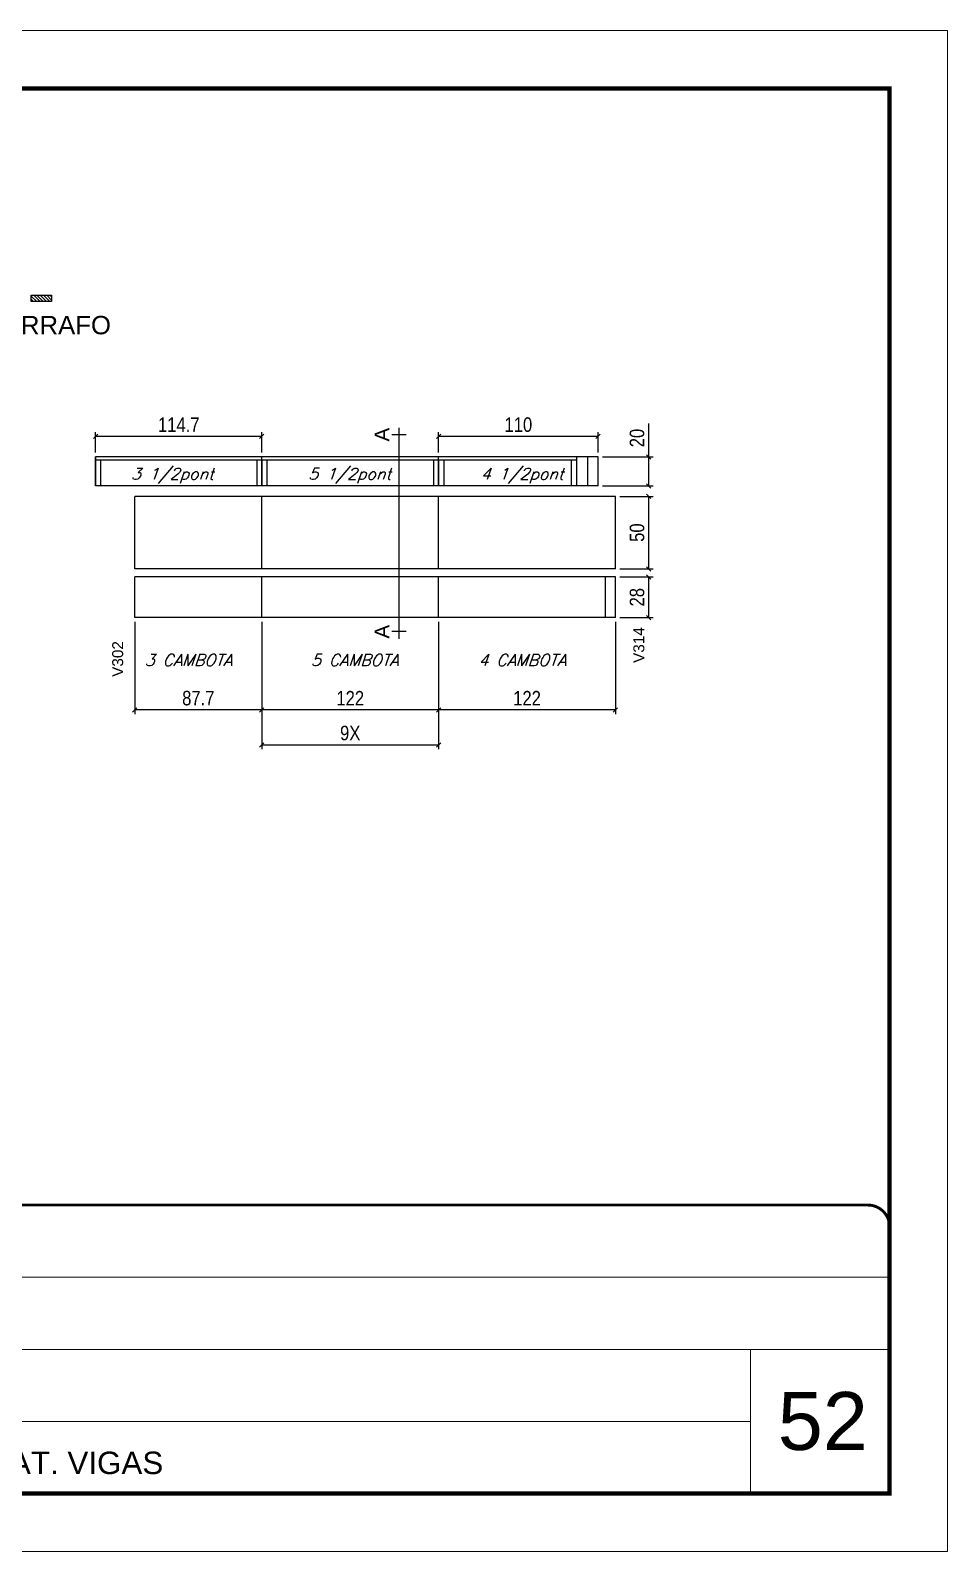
# Model space of a CAD drawing. Extents: x -3394 to 16474, y -5031 to 14397.
# Drawn here: x 9879 to 10512, y -436 to 614 of the extents above; entities that cross this region are included whole.
import ezdxf
from ezdxf.enums import TextEntityAlignment as Align

# ---------------------------------------------------------------- set-up
doc = ezdxf.new("R2010")
doc.units = 0
doc.linetypes.add('CONTINUO', pattern=[0])
doc.linetypes.add('DASHED', pattern=[0.75, 0.5, -0.25])
doc.layers.get('0').update_dxf_attribs({"linetype": 'CONTINUOUS'})
doc.layers.get('Defpoints').update_dxf_attribs({"linetype": 'CONTINUOUS'})
for name, color, linetype, lineweight in [('CARIMBO', 255, 'CONTINUOUS', 9), ('Folhas', 255, 'CONTINUOUS', 9), ('SARRAFO DE PRESSAO', 251, 'DASHED', 9), ('Texto Seção', 7, 'CONTINUOUS', 15)]:
    doc.layers.add(name, color=color, linetype=linetype, lineweight=lineweight)
for name, color, linetype in [('COTA', 241, 'CONTINUOUS'), ('detalhes', 4, 'CONTINUOUS'), ('NOMENCLATURA', 7, 'CONTINUOUS'), ('Painéis', 200, 'CONTINUOUS'), ('SARR_2.2x7', 40, 'CONTINUOUS'), ('SARR_3.5x7', 81, 'CONTINUOUS'), ('texto', 7, 'CONTINUOUS')]:
    doc.layers.add(name, color=color, linetype=linetype)
doc.styles.add('ARIAL', font='arial.ttf')
doc.styles.add('COTA TECNICA', font='techl___.ttf', dxfattribs={"height": 10})
doc.styles.add('ROMANS', font='romans.shx')
doc.dimstyles.new('PAINEL', dxfattribs={"dimtxt": 10, "dimasz": 3, "dimexe": 3, "dimexo": 3, "dimgap": 3, "dimtad": 1, "dimdec": 1, "dimzin": 12, "dimdsep": 46, "dimtxsty": 'COTA TECNICA', "dimblk1": 'OBLIQUE', "dimblk2": 'OBLIQUE', "dimsah": 1, "dimcen": 0.9, "dimclrd": 4, "dimclre": 4, "dimclrt": 240, "dimadec": 1, "dimazin": 3, "dimtfac": 1, "dimtdec": 1, "dimtmove": 0, "dimatfit": 3, "dimfxl": 1, "dimtolj": 1, "dimtzin": 12, "dimarcsym": 0})

# ---------------------------------------------------------------- blocks, each defined once
blk = doc.blocks.new('9999999999')
at = {"color": 30, "linetype": 'CONTINUO'}
for p, q in [((98564.6, 34379.6), (99584, 34379.6)), ((98564.6, 34329.8), (99488, 34329.8)), ((99584, 34329.8), (99488, 34329.8)), ((99488, 34329.8), (99488, 34230.2)), ((98564.6, 34280), (99488, 34280))]:
    blk.add_line(p, q, dxfattribs=at)
at = {"color": 30, "linetype": 'CONTINUO', "const_width": 2}
blk.add_lwpolyline([(99584, 34230.2), (99584, 34414.4, 0.414214), (99569, 34429.4), (98229, 34429.4, 0.414214), (98214, 34414.4), (98214, 34245.2, 0.414214), (98229, 34230.2), (99584, 34230.2)], format="xyb", dxfattribs=at)
at = {"layer": 'Folhas'}
blk.add_lwpolyline([(98139, 34190.2), (99624, 34190.2), (99624, 35240.2), (98139, 35240.2)], close=True, dxfattribs=at)
at = {"layer": 'Folhas', "color": 30, "const_width": 3}
blk.add_lwpolyline([(98214, 34230.2), (99584, 34230.2), (99584, 35200.2), (98214, 35200.2)], close=True, dxfattribs=at)
at = {"color": 7, "linetype": 'Continuous', "ltscale": 5, "style": 'ARIAL'}
blk.add_text('PAINÉIS DE LAT. VIGAS', height=15.483, dxfattribs=at).set_placement((98837.7, 34243.7))
blk = doc.blocks.new('_Oblique')
at = {"color": 0, "linetype": 'ByBlock', "lineweight": -2}
blk.add_line((-0.5, -0.5), (0.5, 0.5), dxfattribs=at)
blk = doc.blocks.new('*D1697')
at = {"layer": 'COTA', "color": 4, "lineweight": -2, "transparency": 16777216}
for p, q in [((9924.4, 322.2), (9924.4, 336.4)), ((10039.1, 322.2), (10039.1, 336.4)), ((10039.1, 333.4), (9924.4, 333.4))]:
    blk.add_line(p, q, dxfattribs=at)
at = {"layer": 'Defpoints', "color": 0, "transparency": 16777216}
for p in [(9924.4, 333.4), (9924.4, 319.2), (10039.1, 319.2)]:
    blk.add_point(p, dxfattribs=at)
at = {"layer": 'COTA', "color": 4, "lineweight": -2, "transparency": 16777216, "xscale": 3, "yscale": 3, "zscale": 3, "rotation": 180}
blk.add_blockref('_Oblique', (9924.4, 333.4), dxfattribs=at)
at = {"layer": 'COTA', "color": 4, "lineweight": -2, "transparency": 16777216, "xscale": 3, "yscale": 3, "zscale": 3}
blk.add_blockref('_Oblique', (10039.1, 333.4), dxfattribs=at)
at = {"layer": 'COTA', "color": 240, "transparency": 16777216, "insert": (9981.8, 341.5), "char_height": 10, "attachment_point": 5, "style": 'COTA TECNICA'}
blk.add_mtext('\\A1;114.7', dxfattribs=at)
blk = doc.blocks.new('*D1698')
at = {"layer": 'COTA', "color": 4, "linetype": 'ByBlock', "lineweight": -2, "transparency": 16777216}
for p, q in [((10161.1, 205.4), (10161.1, 141.6)), ((10283.1, 205.4), (10283.1, 141.6)), ((10283.1, 144.6), (10161.1, 144.6))]:
    blk.add_line(p, q, dxfattribs=at)
at = {"layer": 'Defpoints', "color": 0, "linetype": 'ByBlock', "transparency": 16777216}
for p in [(10161.1, 208.4), (10283.1, 208.4), (10161.1, 144.6)]:
    blk.add_point(p, dxfattribs=at)
at = {"layer": 'COTA', "color": 4, "linetype": 'ByBlock', "lineweight": -2, "transparency": 16777216, "xscale": 3, "yscale": 3, "zscale": 3, "rotation": 180}
blk.add_blockref('_Oblique', (10161.1, 144.6), dxfattribs=at)
at = {"layer": 'COTA', "color": 4, "linetype": 'ByBlock', "lineweight": -2, "transparency": 16777216, "xscale": 3, "yscale": 3, "zscale": 3}
blk.add_blockref('_Oblique', (10283.1, 144.6), dxfattribs=at)
at = {"layer": 'COTA', "color": 240, "linetype": 'ByBlock', "transparency": 16777216, "insert": (10222.1, 152.7), "char_height": 10, "attachment_point": 5, "style": 'COTA TECNICA'}
blk.add_mtext('\\A1;122', dxfattribs=at)
blk = doc.blocks.new('*D1699')
at = {"layer": 'COTA', "color": 4, "lineweight": -2, "transparency": 16777216}
for p, q in [((10039.1, 205.4), (10039.1, 141.6)), ((10161.1, 205.4), (10161.1, 141.6)), ((10161.1, 144.6), (10039.1, 144.6))]:
    blk.add_line(p, q, dxfattribs=at)
at = {"layer": 'Defpoints', "color": 0, "transparency": 16777216}
for p in [(10039.1, 208.4), (10161.1, 208.4), (10039.1, 144.6)]:
    blk.add_point(p, dxfattribs=at)
at = {"layer": 'COTA', "color": 4, "lineweight": -2, "transparency": 16777216, "xscale": 3, "yscale": 3, "zscale": 3, "rotation": 180}
blk.add_blockref('_Oblique', (10039.1, 144.6), dxfattribs=at)
at = {"layer": 'COTA', "color": 4, "lineweight": -2, "transparency": 16777216, "xscale": 3, "yscale": 3, "zscale": 3}
blk.add_blockref('_Oblique', (10161.1, 144.6), dxfattribs=at)
at = {"layer": 'COTA', "color": 240, "transparency": 16777216, "insert": (10100.1, 152.7), "char_height": 10, "attachment_point": 5, "style": 'COTA TECNICA'}
blk.add_mtext('\\A1;122', dxfattribs=at)
blk = doc.blocks.new('*D1700')
at = {"layer": 'COTA', "color": 4, "lineweight": -2, "transparency": 16777216}
for p, q in [((9951.4, 205.4), (9951.4, 141.6)), ((10039.1, 205.4), (10039.1, 141.6)), ((10039.1, 144.6), (9951.4, 144.6))]:
    blk.add_line(p, q, dxfattribs=at)
at = {"layer": 'Defpoints', "color": 0, "transparency": 16777216}
for p in [(9951.4, 208.4), (10039.1, 208.4), (9951.4, 144.6)]:
    blk.add_point(p, dxfattribs=at)
at = {"layer": 'COTA', "color": 4, "lineweight": -2, "transparency": 16777216, "xscale": 3, "yscale": 3, "zscale": 3, "rotation": 180}
blk.add_blockref('_Oblique', (9951.4, 144.6), dxfattribs=at)
at = {"layer": 'COTA', "color": 4, "lineweight": -2, "transparency": 16777216, "xscale": 3, "yscale": 3, "zscale": 3}
blk.add_blockref('_Oblique', (10039.1, 144.6), dxfattribs=at)
at = {"layer": 'COTA', "color": 240, "transparency": 16777216, "insert": (9995.3, 152.7), "char_height": 10, "attachment_point": 5, "style": 'COTA TECNICA'}
blk.add_mtext('\\A1;87.7', dxfattribs=at)
blk = doc.blocks.new('*D1720')
at = {"layer": 'COTA', "color": 4, "lineweight": -2, "transparency": 16777216}
for p, q in [((10039.1, 205.4), (10039.1, 117.5)), ((10161.1, 205.4), (10161.1, 117.5)), ((10039.1, 120.5), (10161.1, 120.5))]:
    blk.add_line(p, q, dxfattribs=at)
at = {"layer": 'Defpoints', "color": 0, "transparency": 16777216}
for p in [(10039.1, 208.4), (10161.1, 208.4), (10161.1, 120.5)]:
    blk.add_point(p, dxfattribs=at)
at = {"layer": 'COTA', "color": 4, "lineweight": -2, "transparency": 16777216, "xscale": 3, "yscale": 3, "zscale": 3, "rotation": 180}
blk.add_blockref('_Oblique', (10039.1, 120.5), dxfattribs=at)
at = {"layer": 'COTA', "color": 4, "lineweight": -2, "transparency": 16777216, "xscale": 3, "yscale": 3, "zscale": 3}
blk.add_blockref('_Oblique', (10161.1, 120.5), dxfattribs=at)
at = {"layer": 'COTA', "color": 240, "transparency": 16777216, "insert": (10100.1, 128.6), "char_height": 10, "attachment_point": 5, "style": 'COTA TECNICA'}
blk.add_mtext('\\A1;9X', dxfattribs=at)
blk = doc.blocks.new('*D1721')
at = {"layer": 'COTA', "color": 4, "lineweight": -2, "transparency": 16777216}
for p, q in [((10161.1, 322.2), (10161.1, 336.4)), ((10271.1, 322.2), (10271.1, 336.4)), ((10271.1, 333.4), (10161.1, 333.4))]:
    blk.add_line(p, q, dxfattribs=at)
at = {"layer": 'Defpoints', "color": 0, "transparency": 16777216}
for p in [(10161.1, 333.4), (10161.1, 319.2), (10271.1, 319.2)]:
    blk.add_point(p, dxfattribs=at)
at = {"layer": 'COTA', "color": 4, "lineweight": -2, "transparency": 16777216, "xscale": 3, "yscale": 3, "zscale": 3, "rotation": 180}
blk.add_blockref('_Oblique', (10161.1, 333.4), dxfattribs=at)
at = {"layer": 'COTA', "color": 4, "lineweight": -2, "transparency": 16777216, "xscale": 3, "yscale": 3, "zscale": 3}
blk.add_blockref('_Oblique', (10271.1, 333.4), dxfattribs=at)
at = {"layer": 'COTA', "color": 240, "transparency": 16777216, "insert": (10216.1, 341.5), "char_height": 10, "attachment_point": 5, "style": 'COTA TECNICA'}
blk.add_mtext('\\A1;110', dxfattribs=at)
blk = doc.blocks.new('*D1722')
at = {"layer": 'COTA', "color": 4, "lineweight": -2, "transparency": 16777216}
for p, q in [((10286.1, 236.4), (10309.1, 236.4)), ((10306.1, 208.4), (10306.1, 236.4)), ((10286.1, 208.4), (10309.1, 208.4))]:
    blk.add_line(p, q, dxfattribs=at)
at = {"layer": 'Defpoints', "color": 0, "transparency": 16777216}
for p in [(10283.1, 236.4), (10306.1, 236.4), (10283.1, 208.4)]:
    blk.add_point(p, dxfattribs=at)
at = {"layer": 'COTA', "color": 4, "lineweight": -2, "transparency": 16777216, "xscale": 3, "yscale": 3, "zscale": 3}
for p, rotation in [((10306.1, 236.4), 90), ((10306.1, 208.4), 270)]:
    blk.add_blockref('_Oblique', p, dxfattribs=dict(at, rotation=rotation))
at = {"layer": 'COTA', "color": 240, "transparency": 16777216, "insert": (10298, 222.4), "char_height": 10, "attachment_point": 5, "rotation": 90, "style": 'COTA TECNICA'}
blk.add_mtext('\\A1;28', dxfattribs=at)
blk = doc.blocks.new('*D1723')
at = {"layer": 'COTA', "color": 4, "lineweight": -2, "transparency": 16777216}
for p, q in [((10286.1, 292), (10309.1, 292)), ((10306.1, 242), (10306.1, 292)), ((10286.1, 242), (10309.1, 242))]:
    blk.add_line(p, q, dxfattribs=at)
at = {"layer": 'Defpoints', "color": 0, "transparency": 16777216}
for p in [(10283.1, 292), (10306.1, 292), (10283.1, 242)]:
    blk.add_point(p, dxfattribs=at)
at = {"layer": 'COTA', "color": 4, "lineweight": -2, "transparency": 16777216, "xscale": 3, "yscale": 3, "zscale": 3}
for p, rotation in [((10306.1, 292), 90), ((10306.1, 242), 270)]:
    blk.add_blockref('_Oblique', p, dxfattribs=dict(at, rotation=rotation))
at = {"layer": 'COTA', "color": 240, "transparency": 16777216, "insert": (10298, 267), "char_height": 10, "attachment_point": 5, "rotation": 90, "style": 'COTA TECNICA'}
blk.add_mtext('\\A1;50', dxfattribs=at)
blk = doc.blocks.new('*D1724')
at = {"layer": 'COTA', "color": 4, "lineweight": -2, "transparency": 16777216}
for p, q in [((10306.1, 319.2), (10306.1, 342.4)), ((10274.1, 319.2), (10309.1, 319.2)), ((10306.1, 299.2), (10306.1, 319.2)), ((10274.1, 299.2), (10309.1, 299.2))]:
    blk.add_line(p, q, dxfattribs=at)
at = {"layer": 'Defpoints', "color": 0, "transparency": 16777216}
for p in [(10271.1, 319.2), (10306.1, 319.2), (10271.1, 299.2)]:
    blk.add_point(p, dxfattribs=at)
at = {"layer": 'COTA', "color": 4, "lineweight": -2, "transparency": 16777216, "xscale": 3, "yscale": 3, "zscale": 3}
for p, rotation in [((10306.1, 319.2), 90), ((10306.1, 299.2), 270)]:
    blk.add_blockref('_Oblique', p, dxfattribs=dict(at, rotation=rotation))
at = {"layer": 'COTA', "color": 240, "transparency": 16777216, "insert": (10298, 332.3), "char_height": 10, "attachment_point": 5, "rotation": 90, "style": 'COTA TECNICA'}
blk.add_mtext('\\A1;20', dxfattribs=at)

msp = doc.modelspace()

# ---------------------------------------------------------------- hatches: boundary and pattern name
at = {"layer": 'COTA', "linetype": 'Continuous'}
h = msp.add_hatch(dxfattribs=at)
h.set_pattern_fill('AR-CONC', color=256, scale=0.05)
h.paths.add_polyline_path([(9908.79, 246.37), (9930.88, 246.37), (9930.88, 266.96), (9908.79, 266.96)], flags=24)
at = {"layer": 'SARR_2.2x7'}
h = msp.add_hatch(dxfattribs=at)
h.set_pattern_fill('ANSI31', color=256, scale=0.5, angle=270, style=0)
h.set_pattern_definition([(315, (32836.6337, -7803.1768), (1.12253202, 1.12253202), [])])
h.paths.add_polyline_path([(9880.01, 426.47), (9880.01, 430.87), (9894.01, 430.87), (9894.01, 426.47)])

# ---------------------------------------------------------------- linework, layer by layer
at = {"layer": 'detalhes'}
for p, q in [((10133.72, 339.42), (10133.72, 193.79)), ((10138.72, 334.42), (10128.72, 334.42)), ((10138.72, 198.79), (10128.72, 198.79))]:
    msp.add_line(p, q, dxfattribs=at)
at = {"layer": 'Painéis', "linetype": 'ByBlock'}
for p, q in [((10039.11, 319.22), (9924.41, 319.22)), ((9924.41, 299.22), (9924.41, 319.22)), ((10271.11, 319.22), (10039.11, 319.22)), ((10039.11, 299.22), (10039.11, 319.22)), ((10039.11, 299.22), (10039.11, 319.22)), ((10039.11, 299.22), (10039.11, 319.22)), ((10161.11, 299.22), (10161.11, 319.22)), ((10271.11, 299.22), (10271.11, 319.22)), ((10039.11, 299.22), (9924.41, 299.22)), ((10271.11, 299.22), (10039.11, 299.22)), ((10039.11, 292.01), (9951.41, 292.01)), ((9951.41, 242.01), (9951.41, 292.01)), ((10283.11, 292.01), (10039.11, 292.01)), ((10039.11, 242.01), (10039.11, 292.01)), ((10039.11, 242.01), (10039.11, 292.01)), ((10039.11, 242.01), (10039.11, 292.01)), ((10161.11, 242.01), (10161.11, 292.01)), ((10283.11, 242.01), (10283.11, 292.01)), ((10039.11, 242.01), (9951.41, 242.01)), ((10283.11, 242.01), (10039.11, 242.01)), ((10039.11, 236.43), (9951.41, 236.43)), ((9951.41, 208.43), (9951.41, 236.43)), ((10283.11, 236.43), (10039.11, 236.43)), ((10039.11, 208.43), (10039.11, 236.43)), ((10039.11, 208.43), (10039.11, 236.43)), ((10039.11, 208.43), (10039.11, 236.43)), ((10161.11, 208.43), (10161.11, 236.43)), ((10283.11, 208.43), (10283.11, 236.43)), ((10039.11, 208.43), (9951.41, 208.43)), ((10283.11, 208.43), (10039.11, 208.43))]:
    msp.add_line(p, q, dxfattribs=at)
at = {"layer": 'SARR_2.2x7', "linetype": 'Continuous'}
for p, q in [((10039.11, 317.02), (9924.41, 317.02)), ((10161.11, 317.02), (10039.11, 317.02)), ((10256.11, 317.02), (10161.11, 317.02)), ((10264.11, 299.22), (10264.11, 319.22)), ((10276.11, 208.43), (10276.11, 236.43))]:
    msp.add_line(p, q, dxfattribs=at)
at = {"layer": 'SARR_2.2x7'}
msp.add_lwpolyline([(9880.01, 426.47), (9880.01, 430.87), (9894.01, 430.87), (9894.01, 426.47)], close=True, dxfattribs=at)
at = {"layer": 'SARR_3.5x7'}
for p, q in [((9924.41, 319.22), (9924.41, 299.22)), ((9927.91, 317.02), (9927.91, 299.22)), ((10035.61, 317.02), (10035.61, 299.22)), ((10039.11, 317.02), (10039.11, 299.22)), ((10039.11, 317.02), (10039.11, 299.22)), ((10039.11, 317.02), (10039.11, 299.22)), ((10042.61, 317.02), (10042.61, 299.22)), ((10157.61, 317.02), (10157.61, 299.22)), ((10161.11, 317.02), (10161.11, 299.22)), ((10164.61, 317.02), (10164.61, 299.22)), ((10252.61, 317.02), (10252.61, 299.22)), ((10256.11, 319.22), (10256.11, 299.22)), ((9927.91, 299.22), (9924.41, 299.22)), ((10042.61, 299.22), (10039.11, 299.22)), ((10256.11, 299.22), (10252.61, 299.22))]:
    msp.add_line(p, q, dxfattribs=at)

# ---------------------------------------------------------------- block references
at = {"layer": 'SARRAFO DE PRESSAO', "color": 6, "linetype": 'ByBlock'}
msp.add_blockref('9999999999', (-89111.77, -34626.55), dxfattribs=at)

# ---------------------------------------------------------------- texts
at = {"layer": 'CARIMBO', "style": 'ARIAL'}
msp.add_text('52', height=40, dxfattribs=at).set_placement((10395.07, -366.21))
at = {"layer": 'detalhes', "color": 0, "linetype": 'Continuous', "style": 'ARIAL'}
for p in [(10122, 334.62), (10122, 198.6)]:
    msp.add_text('A', height=10.22, rotation=90, dxfattribs=at).set_placement(p, align=Align.MIDDLE_CENTER)
at = {"layer": 'NOMENCLATURA', "linetype": 'Continuous', "style": 'ARIAL'}
for s, p in [('V314', (10303, 177.04)), ('V302', (9943.44, 167.44))]:
    msp.add_text(s, height=7.567, rotation=90, dxfattribs=at).set_placement(p)
at = {"layer": 'texto', "color": 2, "char_height": 8, "attachment_point": 5, "style": 'ROMANS'}
for s, insert in [('{\\Q19;\\C256;3 1/2pont}', (9977.32, 306.27)), ('{\\Q19;\\C256;5 1/2pont}', (10099.69, 306.27)), ('{\\Q19;\\C256;4 1/2pont}', (10218.68, 306.27)), ('{\\Q19;\\C256;3 CAMBOTA}', (9988.39, 179.01)), ('{\\Q19;\\C256;5 CAMBOTA}', (10103.08, 179.01)), ('{\\Q19;\\C256;4 CAMBOTA}', (10218.68, 179.01))]:
    msp.add_mtext(s, dxfattribs=dict(at, insert=insert))
at = {"layer": 'Texto Seção', "color": 0, "linetype": 'Continuous', "style": 'ARIAL'}
msp.add_text('SARRAFO', height=12.696, dxfattribs=at).set_placement((9892.15, 410.26), align=Align.MIDDLE_CENTER)

# ---------------------------------------------------------------- dimensions: what is measured, and where the dimension line sits
at = {"layer": 'COTA'}
for base, p1, p2, picture, middle in [((9924.41, 333.4), (10039.11, 319.22), (9924.41, 319.22), '*D1697', (9981.76, 341.48)), ((9951.41, 144.59), (10039.11, 208.43), (9951.41, 208.43), '*D1700', (9995.26, 152.69))]:
    dim = msp.add_linear_dim(base=base, p1=p1, p2=p2, angle=180, dimstyle='PAINEL', override={"dimtmove": 1}, dxfattribs=at)
    dim.commit()
    dim.dimension.update_dxf_attribs({"geometry": picture, "text_midpoint": middle})
dim = msp.add_linear_dim(base=(10161.11, 333.4), p1=(10271.11, 319.22), p2=(10161.11, 319.22), dimstyle='PAINEL', dxfattribs=at)
dim.commit()
dim.dimension.update_dxf_attribs({"geometry": '*D1721', "text_midpoint": (10216.11, 341.51)})
for base, p1, p2, angle, picture, middle in [((10306.08, 319.22), (10271.11, 299.22), (10271.11, 319.22), 90, '*D1724', (10297.98, 332.32)), ((10306.08, 292.01), (10283.11, 242.01), (10283.11, 292.01), 90, '*D1723', (10297.97, 267.01)), ((10306.08, 236.43), (10283.11, 208.43), (10283.11, 236.43), 90, '*D1722', (10297.99, 222.43)), ((10039.11, 144.59), (10161.11, 208.43), (10039.11, 208.43), 180, '*D1699', (10100.11, 152.65))]:
    dim = msp.add_linear_dim(base=base, p1=p1, p2=p2, angle=angle, dimstyle='PAINEL', dxfattribs=at)
    dim.commit()
    dim.dimension.update_dxf_attribs({"geometry": picture, "text_midpoint": middle})
dim = msp.add_linear_dim(base=(10161.11, 120.48), p1=(10039.11, 208.43), p2=(10161.11, 208.43), text='9X', dimstyle='PAINEL', dxfattribs=at)
dim.commit()
dim.dimension.update_dxf_attribs({"geometry": '*D1720', "text_midpoint": (10100.11, 128.57)})
at = {"layer": 'COTA', "linetype": 'ByBlock'}
dim = msp.add_linear_dim(base=(10161.11, 144.59), p1=(10283.11, 208.43), p2=(10161.11, 208.43), angle=180, dimstyle='PAINEL', dxfattribs=at)
dim.commit()
dim.dimension.update_dxf_attribs({"geometry": '*D1698', "text_midpoint": (10222.11, 152.65)})

doc.saveas('drawing.dxf')
